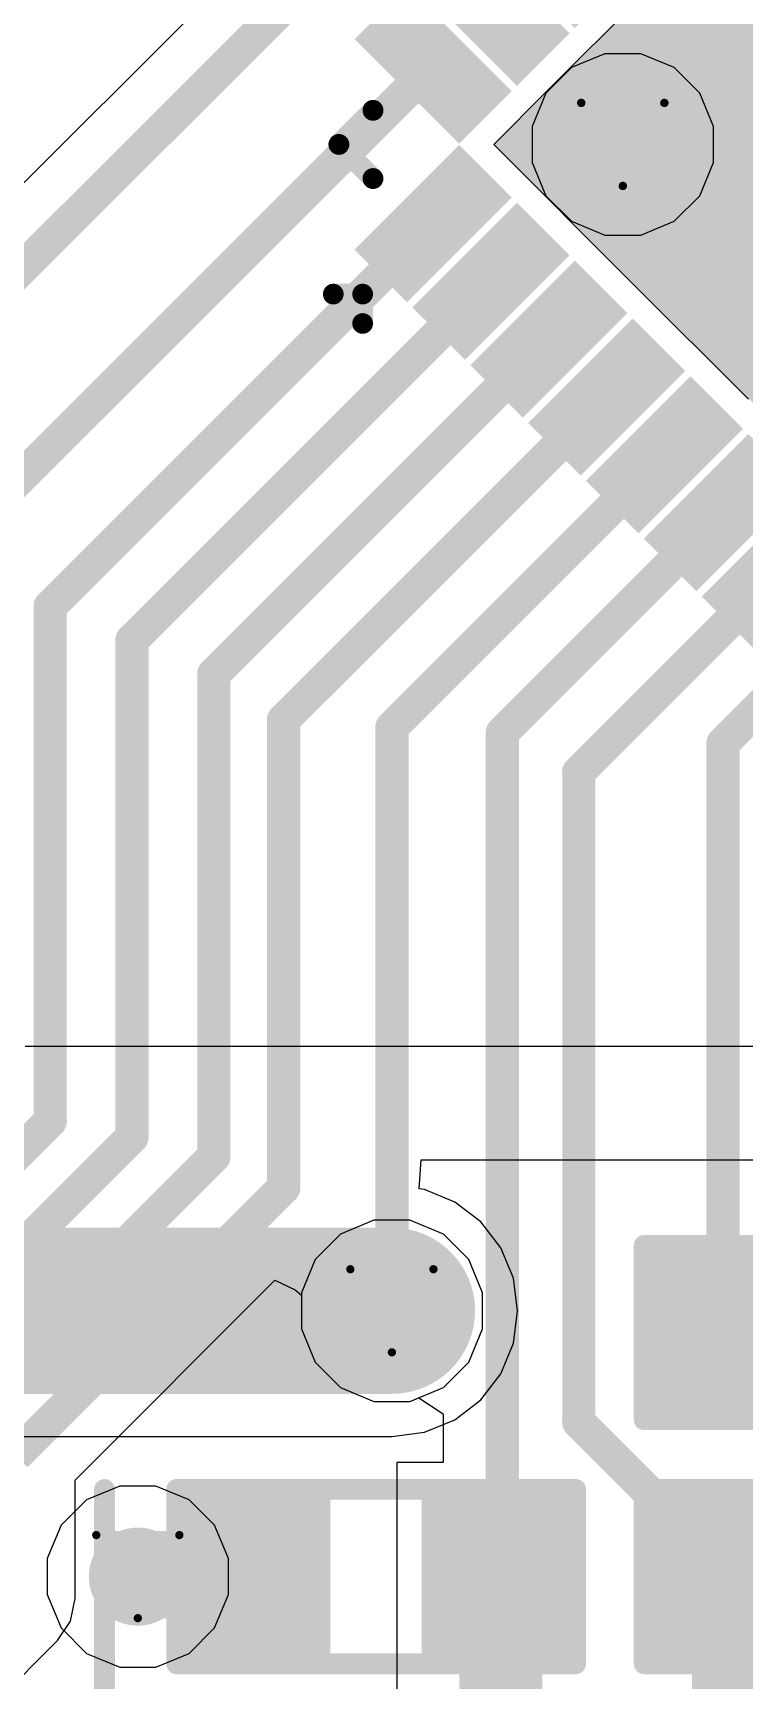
# Model space of a CAD drawing. Header units: inches. Extents: x 0 to 5359, y 0 to 5098.
# Drawn here: x 26.99 to 31.34, y 88.91 to 98.98 of the extents above; entities that cross this region are included whole.
import ezdxf

# ---------------------------------------------------------------- set-up
doc = ezdxf.new("R2010")
doc.units = ezdxf.units.IN
for name, color, linetype in [('Bottom Layer', 5, 'Continuous'), ('Drill Drawing', 1, 'Continuous'), ('Layer 1', 16, 'Continuous'), ('Layer 2', 76, 'Continuous'), ('Top Layer', 1, 'Continuous'), ('Top Overlay', 2, 'Continuous'), ('Top Paste', 8, 'Continuous'), ('Top Solder', 216, 'Continuous'), ('Via Holes', 16, 'Continuous')]:
    doc.layers.add(name, color=color, linetype=linetype)

# ---------------------------------------------------------------- blocks, each defined once
blk = doc.blocks.new('32_QFN__5_5__35')
at = {"layer": 'Top Layer'}
for points in [[(-1.875, 2.085), (-1.875, 2.785), (-1.625, 2.785), (-1.625, 2.085)], [(-1.375, 2.085), (-1.375, 2.785), (-1.125, 2.785), (-1.125, 2.085)], [(-0.875, 2.085), (-0.875, 2.785), (-0.625, 2.785), (-0.625, 2.085)], [(-0.375, 2.085), (-0.375, 2.785), (-0.125, 2.785), (-0.125, 2.085)], [(0.125, 2.085), (0.125, 2.785), (0.375, 2.785), (0.375, 2.085)], [(0.625, 2.085), (0.625, 2.785), (0.875, 2.785), (0.875, 2.085)], [(1.125, 2.085), (1.125, 2.785), (1.375, 2.785), (1.375, 2.085)], [(1.625, 2.085), (1.625, 2.785), (1.875, 2.785), (1.875, 2.085)], [(-2.785, 1.875), (-2.085, 1.875), (-2.085, 1.625), (-2.785, 1.625)], [(2.085, 1.875), (2.785, 1.875), (2.785, 1.625), (2.085, 1.625)], [(-1.725, 1.725), (1.725, 1.725), (1.725, -1.725), (-1.725, -1.725)], [(-2.785, 1.375), (-2.085, 1.375), (-2.085, 1.125), (-2.785, 1.125)], [(2.085, 1.375), (2.785, 1.375), (2.785, 1.125), (2.085, 1.125)], [(-2.785, 0.875), (-2.085, 0.875), (-2.085, 0.625), (-2.785, 0.625)], [(2.085, 0.875), (2.785, 0.875), (2.785, 0.625), (2.085, 0.625)], [(-2.785, 0.375), (-2.085, 0.375), (-2.085, 0.125), (-2.785, 0.125)], [(2.085, 0.375), (2.785, 0.375), (2.785, 0.125), (2.085, 0.125)], [(-2.785, -0.125), (-2.085, -0.125), (-2.085, -0.375), (-2.785, -0.375)], [(2.085, -0.125), (2.785, -0.125), (2.785, -0.375), (2.085, -0.375)], [(-2.785, -0.625), (-2.085, -0.625), (-2.085, -0.875), (-2.785, -0.875)], [(2.085, -0.625), (2.785, -0.625), (2.785, -0.875), (2.085, -0.875)], [(-2.785, -1.125), (-2.085, -1.125), (-2.085, -1.375), (-2.785, -1.375)], [(2.085, -1.125), (2.785, -1.125), (2.785, -1.375), (2.085, -1.375)], [(-2.785, -1.625), (-2.085, -1.625), (-2.085, -1.875), (-2.785, -1.875)], [(2.085, -1.625), (2.785, -1.625), (2.785, -1.875), (2.085, -1.875)], [(-1.875, -2.785), (-1.875, -2.085), (-1.625, -2.085), (-1.625, -2.785)], [(-1.375, -2.785), (-1.375, -2.085), (-1.125, -2.085), (-1.125, -2.785)], [(-0.875, -2.785), (-0.875, -2.085), (-0.625, -2.085), (-0.625, -2.785)], [(-0.375, -2.785), (-0.375, -2.085), (-0.125, -2.085), (-0.125, -2.785)], [(0.125, -2.785), (0.125, -2.085), (0.375, -2.085), (0.375, -2.785)], [(0.625, -2.785), (0.625, -2.085), (0.875, -2.085), (0.875, -2.785)], [(1.125, -2.785), (1.125, -2.085), (1.375, -2.085), (1.375, -2.785)], [(1.625, -2.785), (1.625, -2.085), (1.875, -2.085), (1.875, -2.785)]]:
    blk.add_hatch(color=1, dxfattribs=at).paths.add_polyline_path(points)
at = {"layer": 'Top Paste'}
for points in [[(-1.875, 2.085), (-1.875, 2.785), (-1.625, 2.785), (-1.625, 2.085)], [(-1.375, 2.085), (-1.375, 2.785), (-1.125, 2.785), (-1.125, 2.085)], [(-0.875, 2.085), (-0.875, 2.785), (-0.625, 2.785), (-0.625, 2.085)], [(-0.375, 2.085), (-0.375, 2.785), (-0.125, 2.785), (-0.125, 2.085)], [(0.125, 2.085), (0.125, 2.785), (0.375, 2.785), (0.375, 2.085)], [(0.625, 2.085), (0.625, 2.785), (0.875, 2.785), (0.875, 2.085)], [(1.125, 2.085), (1.125, 2.785), (1.375, 2.785), (1.375, 2.085)], [(1.625, 2.085), (1.625, 2.785), (1.875, 2.785), (1.875, 2.085)], [(-2.785, 1.875), (-2.085, 1.875), (-2.085, 1.625), (-2.785, 1.625)], [(2.085, 1.875), (2.785, 1.875), (2.785, 1.625), (2.085, 1.625)], [(-2.785, 1.375), (-2.085, 1.375), (-2.085, 1.125), (-2.785, 1.125)], [(2.085, 1.375), (2.785, 1.375), (2.785, 1.125), (2.085, 1.125)], [(-2.785, 0.875), (-2.085, 0.875), (-2.085, 0.625), (-2.785, 0.625)], [(2.085, 0.875), (2.785, 0.875), (2.785, 0.625), (2.085, 0.625)], [(-2.785, 0.375), (-2.085, 0.375), (-2.085, 0.125), (-2.785, 0.125)], [(2.085, 0.375), (2.785, 0.375), (2.785, 0.125), (2.085, 0.125)], [(-2.785, -0.125), (-2.085, -0.125), (-2.085, -0.375), (-2.785, -0.375)], [(2.085, -0.125), (2.785, -0.125), (2.785, -0.375), (2.085, -0.375)], [(-2.785, -0.625), (-2.085, -0.625), (-2.085, -0.875), (-2.785, -0.875)], [(2.085, -0.625), (2.785, -0.625), (2.785, -0.875), (2.085, -0.875)], [(-2.785, -1.125), (-2.085, -1.125), (-2.085, -1.375), (-2.785, -1.375)], [(2.085, -1.125), (2.785, -1.125), (2.785, -1.375), (2.085, -1.375)], [(-2.785, -1.625), (-2.085, -1.625), (-2.085, -1.875), (-2.785, -1.875)], [(2.085, -1.625), (2.785, -1.625), (2.785, -1.875), (2.085, -1.875)], [(-1.875, -2.785), (-1.875, -2.085), (-1.625, -2.085), (-1.625, -2.785)], [(-1.375, -2.785), (-1.375, -2.085), (-1.125, -2.085), (-1.125, -2.785)], [(-0.875, -2.785), (-0.875, -2.085), (-0.625, -2.085), (-0.625, -2.785)], [(-0.375, -2.785), (-0.375, -2.085), (-0.125, -2.085), (-0.125, -2.785)], [(0.125, -2.785), (0.125, -2.085), (0.375, -2.085), (0.375, -2.785)], [(0.625, -2.785), (0.625, -2.085), (0.875, -2.085), (0.875, -2.785)], [(1.125, -2.785), (1.125, -2.085), (1.375, -2.085), (1.375, -2.785)], [(1.625, -2.785), (1.625, -2.085), (1.875, -2.085), (1.875, -2.785)]]:
    blk.add_hatch(color=8, dxfattribs=at).paths.add_polyline_path(points)
at = {"layer": 'Top Solder'}
for points in [[(-1.977, 1.983), (-1.977, 2.887), (-1.523, 2.887), (-1.523, 1.983)], [(-1.477, 1.983), (-1.477, 2.887), (-1.023, 2.887), (-1.023, 1.983)], [(-0.977, 1.983), (-0.977, 2.887), (-0.523, 2.887), (-0.523, 1.983)], [(-0.477, 1.983), (-0.477, 2.887), (-0.023, 2.887), (-0.023, 1.983)], [(0.023, 1.983), (0.023, 2.887), (0.477, 2.887), (0.477, 1.983)], [(0.523, 1.983), (0.523, 2.887), (0.977, 2.887), (0.977, 1.983)], [(1.023, 1.983), (1.023, 2.887), (1.477, 2.887), (1.477, 1.983)], [(1.523, 1.983), (1.523, 2.887), (1.977, 2.887), (1.977, 1.983)], [(-2.887, 1.977), (-1.983, 1.977), (-1.983, 1.523), (-2.887, 1.523)], [(1.983, 1.977), (2.887, 1.977), (2.887, 1.523), (1.983, 1.523)], [(-1.827, 1.827), (1.827, 1.827), (1.827, -1.827), (-1.827, -1.827)], [(-2.887, 1.477), (-1.983, 1.477), (-1.983, 1.023), (-2.887, 1.023)], [(1.983, 1.477), (2.887, 1.477), (2.887, 1.023), (1.983, 1.023)], [(-2.887, 0.977), (-1.983, 0.977), (-1.983, 0.523), (-2.887, 0.523)], [(1.983, 0.977), (2.887, 0.977), (2.887, 0.523), (1.983, 0.523)], [(-2.887, 0.477), (-1.983, 0.477), (-1.983, 0.023), (-2.887, 0.023)], [(1.983, 0.477), (2.887, 0.477), (2.887, 0.023), (1.983, 0.023)], [(-2.887, -0.023), (-1.983, -0.023), (-1.983, -0.477), (-2.887, -0.477)], [(1.983, -0.023), (2.887, -0.023), (2.887, -0.477), (1.983, -0.477)], [(-2.887, -0.523), (-1.983, -0.523), (-1.983, -0.977), (-2.887, -0.977)], [(1.983, -0.523), (2.887, -0.523), (2.887, -0.977), (1.983, -0.977)], [(-2.887, -1.023), (-1.983, -1.023), (-1.983, -1.477), (-2.887, -1.477)], [(1.983, -1.023), (2.887, -1.023), (2.887, -1.477), (1.983, -1.477)], [(-2.887, -1.523), (-1.983, -1.523), (-1.983, -1.977), (-2.887, -1.977)], [(1.983, -1.523), (2.887, -1.523), (2.887, -1.977), (1.983, -1.977)], [(-1.977, -2.887), (-1.977, -1.983), (-1.523, -1.983), (-1.523, -2.887)], [(-1.477, -2.887), (-1.477, -1.983), (-1.023, -1.983), (-1.023, -2.887)], [(-0.977, -2.887), (-0.977, -1.983), (-0.523, -1.983), (-0.523, -2.887)], [(-0.477, -2.887), (-0.477, -1.983), (-0.023, -1.983), (-0.023, -2.887)], [(0.023, -2.887), (0.023, -1.983), (0.477, -1.983), (0.477, -2.887)], [(0.523, -2.887), (0.523, -1.983), (0.977, -1.983), (0.977, -2.887)], [(1.023, -2.887), (1.023, -1.983), (1.477, -1.983), (1.477, -2.887)], [(1.523, -2.887), (1.523, -1.983), (1.977, -1.983), (1.977, -2.887)]]:
    blk.add_hatch(color=216, dxfattribs=at).paths.add_polyline_path(points)
at = {"layer": 'Top Overlay'}
for points in [[(-2.5, 2.5, 0.127, 0.127, 0), (-2.5, 2.205, 0.127, 0.127, 0)], [(-2.5, 2.5, 0.127, 0.127, 0), (-2.205, 2.5, 0.127, 0.127, 0)], [(2.205, 2.5, 0.127, 0.127, 0), (2.5, 2.5, 0.127, 0.127, 0)], [(2.5, 2.5, 0.127, 0.127, 0), (2.5, 2.205, 0.127, 0.127, 0)], [(-3.172, 1.877, 0.127, 0.127, 0), (-3.172, 1.623, 0.127, 0.127, 0)], [(-3.172, 1.877, 0.127, 0.127, 0), (-3.045, 1.75, 0.127, 0.127, 0)], [(-3.172, 1.623, 0.127, 0.127, 0), (-3.045, 1.75, 0.127, 0.127, 0)], [(-2.5, -2.205, 0.127, 0.127, 0), (-2.5, -2.5, 0.127, 0.127, 0)], [(2.5, -2.205, 0.127, 0.127, 0), (2.5, -2.5, 0.127, 0.127, 0)], [(-2.5, -2.5, 0.127, 0.127, 0), (-2.205, -2.5, 0.127, 0.127, 0)], [(2.205, -2.5, 0.127, 0.127, 0), (2.5, -2.5, 0.127, 0.127, 0)]]:
    blk.add_lwpolyline(points, format="xyseb", dxfattribs=at)
for points in [[(-2.532, 2.5, 0.0635, 0.0635, 1), (-2.468, 2.5, 0.0635, 0.0635, 1)], [(-2.532, 2.5, 0.0635, 0.0635, 1), (-2.468, 2.5, 0.0635, 0.0635, 1)], [(-2.237, 2.5, 0.0635, 0.0635, 1), (-2.173, 2.5, 0.0635, 0.0635, 1)], [(2.173, 2.5, 0.0635, 0.0635, 1), (2.237, 2.5, 0.0635, 0.0635, 1)], [(2.468, 2.5, 0.0635, 0.0635, 1), (2.532, 2.5, 0.0635, 0.0635, 1)], [(2.468, 2.5, 0.0635, 0.0635, 1), (2.532, 2.5, 0.0635, 0.0635, 1)], [(-2.532, 2.205, 0.0635, 0.0635, 1), (-2.468, 2.205, 0.0635, 0.0635, 1)], [(2.468, 2.205, 0.0635, 0.0635, 1), (2.532, 2.205, 0.0635, 0.0635, 1)], [(-3.203, 1.877, 0.0635, 0.0635, 1), (-3.14, 1.877, 0.0635, 0.0635, 1)], [(-3.203, 1.877, 0.0635, 0.0635, 1), (-3.14, 1.877, 0.0635, 0.0635, 1)], [(-3.076, 1.75, 0.0635, 0.0635, 1), (-3.013, 1.75, 0.0635, 0.0635, 1)], [(-3.076, 1.75, 0.0635, 0.0635, 1), (-3.013, 1.75, 0.0635, 0.0635, 1)], [(-3.203, 1.623, 0.0635, 0.0635, 1), (-3.14, 1.623, 0.0635, 0.0635, 1)], [(-3.203, 1.623, 0.0635, 0.0635, 1), (-3.14, 1.623, 0.0635, 0.0635, 1)], [(-2.532, -2.205, 0.0635, 0.0635, 1), (-2.468, -2.205, 0.0635, 0.0635, 1)], [(2.468, -2.205, 0.0635, 0.0635, 1), (2.532, -2.205, 0.0635, 0.0635, 1)], [(-2.532, -2.5, 0.0635, 0.0635, 1), (-2.468, -2.5, 0.0635, 0.0635, 1)], [(-2.532, -2.5, 0.0635, 0.0635, 1), (-2.468, -2.5, 0.0635, 0.0635, 1)], [(-2.237, -2.5, 0.0635, 0.0635, 1), (-2.173, -2.5, 0.0635, 0.0635, 1)], [(2.173, -2.5, 0.0635, 0.0635, 1), (2.237, -2.5, 0.0635, 0.0635, 1)], [(2.468, -2.5, 0.0635, 0.0635, 1), (2.532, -2.5, 0.0635, 0.0635, 1)], [(2.468, -2.5, 0.0635, 0.0635, 1), (2.532, -2.5, 0.0635, 0.0635, 1)]]:
    blk.add_lwpolyline(points, format="xyseb", close=True, dxfattribs=at)
blk = doc.blocks.new('R___0603_121')
at = {"layer": 'Top Layer'}
for points in [[(-0.381, 0.4445), (-0.381, -0.4445), (-1.143, -0.4445), (-1.143, 0.4445)], [(1.143, 0.4445), (1.143, -0.4445), (0.381, -0.4445), (0.381, 0.4445)]]:
    blk.add_hatch(color=1, dxfattribs=at).paths.add_polyline_path(points)
at = {"layer": 'Top Paste'}
for points in [[(-0.381, 0.4445), (-0.381, -0.4445), (-1.143, -0.4445), (-1.143, 0.4445)], [(1.143, 0.4445), (1.143, -0.4445), (0.381, -0.4445), (0.381, 0.4445)]]:
    blk.add_hatch(color=8, dxfattribs=at).paths.add_polyline_path(points)
at = {"layer": 'Top Solder'}
for points in [[(-0.2794, 0.5461), (-0.2794, -0.5461), (-1.2446, -0.5461), (-1.2446, 0.5461)], [(1.2446, 0.5461), (1.2446, -0.5461), (0.2794, -0.5461), (0.2794, 0.5461)]]:
    blk.add_hatch(color=216, dxfattribs=at).paths.add_polyline_path(points)
at = {"layer": 'Top Overlay'}
for points in [[(-1.2192, 0.5334, 0.127, 0.127, 0), (-1.2192, -0.5334, 0.127, 0.127, 0)], [(1.2192, 0.5334, 0.127, 0.127, 0), (-1.2192, 0.5334, 0.127, 0.127, 0)], [(1.2192, 0.5334, 0.127, 0.127, 0), (1.2192, -0.5334, 0.127, 0.127, 0)], [(1.2192, -0.5334, 0.127, 0.127, 0), (-1.2192, -0.5334, 0.127, 0.127, 0)]]:
    blk.add_lwpolyline(points, format="xyseb", dxfattribs=at)
for points in [[(-1.25095, 0.5334, 0.0635, 0.0635, 1), (-1.18745, 0.5334, 0.0635, 0.0635, 1)], [(-1.25095, 0.5334, 0.0635, 0.0635, 1), (-1.18745, 0.5334, 0.0635, 0.0635, 1)], [(1.18745, 0.5334, 0.0635, 0.0635, 1), (1.25095, 0.5334, 0.0635, 0.0635, 1)], [(1.18745, 0.5334, 0.0635, 0.0635, 1), (1.25095, 0.5334, 0.0635, 0.0635, 1)], [(-1.25095, -0.5334, 0.0635, 0.0635, 1), (-1.18745, -0.5334, 0.0635, 0.0635, 1)], [(-1.25095, -0.5334, 0.0635, 0.0635, 1), (-1.18745, -0.5334, 0.0635, 0.0635, 1)], [(1.18745, -0.5334, 0.0635, 0.0635, 1), (1.25095, -0.5334, 0.0635, 0.0635, 1)], [(1.18745, -0.5334, 0.0635, 0.0635, 1), (1.25095, -0.5334, 0.0635, 0.0635, 1)]]:
    blk.add_lwpolyline(points, format="xyseb", close=True, dxfattribs=at)
blk = doc.blocks.new('C___0603_292')
at = {"layer": 'Top Layer'}
for points in [[(-0.381, 0.445), (-0.381, -0.445), (-1.143, -0.445), (-1.143, 0.445)], [(1.143, 0.445), (1.143, -0.445), (0.381, -0.445), (0.381, 0.445)]]:
    blk.add_hatch(color=1, dxfattribs=at).paths.add_polyline_path(points)
at = {"layer": 'Top Paste'}
for points in [[(-0.381, 0.445), (-0.381, -0.445), (-1.143, -0.445), (-1.143, 0.445)], [(1.143, 0.445), (1.143, -0.445), (0.381, -0.445), (0.381, 0.445)]]:
    blk.add_hatch(color=8, dxfattribs=at).paths.add_polyline_path(points)
at = {"layer": 'Top Solder'}
for points in [[(-0.321, 0.504), (-0.321, -0.504), (-1.203, -0.504), (-1.203, 0.504)], [(1.203, 0.504), (1.203, -0.504), (0.321, -0.504), (0.321, 0.504)]]:
    blk.add_hatch(color=216, dxfattribs=at).paths.add_polyline_path(points)
at = {"layer": 'Top Overlay'}
for points in [[(-0.457, 0.533, 0.127, 0.127, 0), (-1.245, 0.533, 0.127, 0.127, 0)], [(-1.245, 0.533, 0.127, 0.127, 0), (-1.245, -0.533, 0.127, 0.127, 0)], [(1.245, 0.533, 0.127, 0.127, 0), (0.457, 0.533, 0.127, 0.127, 0)], [(1.245, 0.533, 0.127, 0.127, 0), (1.245, -0.533, 0.127, 0.127, 0)], [(-0.457, -0.533, 0.127, 0.127, 0), (-1.245, -0.533, 0.127, 0.127, 0)], [(1.245, -0.533, 0.127, 0.127, 0), (0.457, -0.533, 0.127, 0.127, 0)]]:
    blk.add_lwpolyline(points, format="xyseb", dxfattribs=at)
for points in [[(-1.276, 0.533, 0.0635, 0.0635, 1), (-1.213, 0.533, 0.0635, 0.0635, 1)], [(-1.276, 0.533, 0.0635, 0.0635, 1), (-1.213, 0.533, 0.0635, 0.0635, 1)], [(-0.489, 0.533, 0.0635, 0.0635, 1), (-0.425, 0.533, 0.0635, 0.0635, 1)], [(0.425, 0.533, 0.0635, 0.0635, 1), (0.489, 0.533, 0.0635, 0.0635, 1)], [(1.213, 0.533, 0.0635, 0.0635, 1), (1.276, 0.533, 0.0635, 0.0635, 1)], [(1.213, 0.533, 0.0635, 0.0635, 1), (1.276, 0.533, 0.0635, 0.0635, 1)], [(-1.276, -0.533, 0.0635, 0.0635, 1), (-1.213, -0.533, 0.0635, 0.0635, 1)], [(-1.276, -0.533, 0.0635, 0.0635, 1), (-1.213, -0.533, 0.0635, 0.0635, 1)], [(-0.489, -0.533, 0.0635, 0.0635, 1), (-0.425, -0.533, 0.0635, 0.0635, 1)], [(0.425, -0.533, 0.0635, 0.0635, 1), (0.489, -0.533, 0.0635, 0.0635, 1)], [(1.213, -0.533, 0.0635, 0.0635, 1), (1.276, -0.533, 0.0635, 0.0635, 1)], [(1.213, -0.533, 0.0635, 0.0635, 1), (1.276, -0.533, 0.0635, 0.0635, 1)]]:
    blk.add_lwpolyline(points, format="xyseb", close=True, dxfattribs=at)
blk = doc.blocks.new('C___0603_297')
at = {"layer": 'Top Layer'}
for points in [[(-0.381, 0.445), (-0.381, -0.445), (-1.143, -0.445), (-1.143, 0.445)], [(1.143, 0.445), (1.143, -0.445), (0.381, -0.445), (0.381, 0.445)]]:
    blk.add_hatch(color=1, dxfattribs=at).paths.add_polyline_path(points)
at = {"layer": 'Top Paste'}
for points in [[(-0.381, 0.445), (-0.381, -0.445), (-1.143, -0.445), (-1.143, 0.445)], [(1.143, 0.445), (1.143, -0.445), (0.381, -0.445), (0.381, 0.445)]]:
    blk.add_hatch(color=8, dxfattribs=at).paths.add_polyline_path(points)
at = {"layer": 'Top Solder'}
for points in [[(-0.321, 0.504), (-0.321, -0.504), (-1.203, -0.504), (-1.203, 0.504)], [(1.203, 0.504), (1.203, -0.504), (0.321, -0.504), (0.321, 0.504)]]:
    blk.add_hatch(color=216, dxfattribs=at).paths.add_polyline_path(points)
at = {"layer": 'Top Overlay'}
for points in [[(-1.245, 0.533, 0.127, 0.127, 0), (-0.457, 0.533, 0.127, 0.127, 0)], [(-1.245, -0.533, 0.127, 0.127, 0), (-1.245, 0.533, 0.127, 0.127, 0)], [(0.457, 0.533, 0.127, 0.127, 0), (1.245, 0.533, 0.127, 0.127, 0)], [(1.245, -0.533, 0.127, 0.127, 0), (1.245, 0.533, 0.127, 0.127, 0)], [(-1.245, -0.533, 0.127, 0.127, 0), (-0.457, -0.533, 0.127, 0.127, 0)], [(0.457, -0.533, 0.127, 0.127, 0), (1.245, -0.533, 0.127, 0.127, 0)]]:
    blk.add_lwpolyline(points, format="xyseb", dxfattribs=at)
for points in [[(-1.276, 0.533, 0.0635, 0.0635, 1), (-1.213, 0.533, 0.0635, 0.0635, 1)], [(-1.276, 0.533, 0.0635, 0.0635, 1), (-1.213, 0.533, 0.0635, 0.0635, 1)], [(-0.489, 0.533, 0.0635, 0.0635, 1), (-0.425, 0.533, 0.0635, 0.0635, 1)], [(0.425, 0.533, 0.0635, 0.0635, 1), (0.489, 0.533, 0.0635, 0.0635, 1)], [(1.213, 0.533, 0.0635, 0.0635, 1), (1.276, 0.533, 0.0635, 0.0635, 1)], [(1.213, 0.533, 0.0635, 0.0635, 1), (1.276, 0.533, 0.0635, 0.0635, 1)], [(-1.276, -0.533, 0.0635, 0.0635, 1), (-1.213, -0.533, 0.0635, 0.0635, 1)], [(-1.276, -0.533, 0.0635, 0.0635, 1), (-1.213, -0.533, 0.0635, 0.0635, 1)], [(-0.489, -0.533, 0.0635, 0.0635, 1), (-0.425, -0.533, 0.0635, 0.0635, 1)], [(0.425, -0.533, 0.0635, 0.0635, 1), (0.489, -0.533, 0.0635, 0.0635, 1)], [(1.213, -0.533, 0.0635, 0.0635, 1), (1.276, -0.533, 0.0635, 0.0635, 1)], [(1.213, -0.533, 0.0635, 0.0635, 1), (1.276, -0.533, 0.0635, 0.0635, 1)]]:
    blk.add_lwpolyline(points, format="xyseb", close=True, dxfattribs=at)

msp = doc.modelspace()

# ---------------------------------------------------------------- hatches: boundary and pattern name
at = {"layer": 'Bottom Layer'}
h = msp.add_hatch(color=5, dxfattribs=at)
edge = h.paths.add_edge_path()
edge.add_arc((30.6, 98.3), 0.3, 0, 360)
h = msp.add_hatch(color=5, dxfattribs=at)
edge = h.paths.add_edge_path()
edge.add_arc((29.189, 91.167), 0.3, 0, 360)
h = msp.add_hatch(color=5, dxfattribs=at)
edge = h.paths.add_edge_path()
edge.add_arc((27.636, 89.541), 0.3, 0, 360)
at = {"layer": 'Layer 1'}
h = msp.add_hatch(color=16, dxfattribs=at)
edge = h.paths.add_edge_path()
edge.add_arc((30.6, 98.3), 0.3, 0, 360)
h = msp.add_hatch(color=16, dxfattribs=at)
edge = h.paths.add_edge_path()
edge.add_arc((29.189, 91.167), 0.3, 0, 360)
h = msp.add_hatch(color=16, dxfattribs=at)
edge = h.paths.add_edge_path()
edge.add_arc((27.636, 89.541), 0.3, 0, 360)
at = {"layer": 'Layer 2'}
h = msp.add_hatch(color=76, dxfattribs=at)
edge = h.paths.add_edge_path()
edge.add_arc((30.6, 98.3), 0.3, 0, 360)
h = msp.add_hatch(color=76, dxfattribs=at)
edge = h.paths.add_edge_path()
edge.add_arc((29.189, 91.167), 0.3, 0, 360)
h = msp.add_hatch(color=76, dxfattribs=at)
edge = h.paths.add_edge_path()
edge.add_arc((27.636, 89.541), 0.3, 0, 360)
at = {"layer": 'Top Layer'}
h = msp.add_hatch(color=1, dxfattribs=at)
edge = h.paths.add_edge_path()
edge.add_arc((30.6, 98.3), 0.3, 0, 360)
h = msp.add_hatch(color=1, dxfattribs=at)
edge = h.paths.add_edge_path()
edge.add_arc((29.189, 91.167), 0.3, 0, 360)
h = msp.add_hatch(color=1, dxfattribs=at)
edge = h.paths.add_edge_path()
edge.add_arc((27.636, 89.541), 0.3, 0, 360)
at = {"layer": 'Via Holes'}
h = msp.add_hatch(color=7, dxfattribs=at)
edge = h.paths.add_edge_path()
edge.add_arc((30.6, 98.3), 0.15, 0, 360)
h = msp.add_hatch(color=7, dxfattribs=at)
edge = h.paths.add_edge_path()
edge.add_arc((29.189, 91.167), 0.15, 0, 360)
h = msp.add_hatch(color=7, dxfattribs=at)
edge = h.paths.add_edge_path()
edge.add_arc((27.636, 89.541), 0.15, 0, 360)

# ---------------------------------------------------------------- linework, layer by layer
at = {"layer": 'Bottom Layer'}
for p, q in [((29.079, 91.721), (28.875, 91.636)), ((29.299, 91.721), (29.079, 91.721)), ((29.503, 91.636), (29.299, 91.721)), ((28.875, 91.636), (28.719, 91.48)), ((29.658, 91.48), (29.503, 91.636)), ((28.719, 91.48), (28.635, 91.277)), ((29.743, 91.277), (29.658, 91.48)), ((28.635, 91.277), (28.635, 91.056)), ((29.743, 91.056), (29.743, 91.277)), ((28.635, 91.056), (28.719, 90.853)), ((29.658, 90.853), (29.743, 91.056)), ((28.719, 90.853), (28.875, 90.697)), ((29.503, 90.697), (29.658, 90.853)), ((28.875, 90.697), (29.079, 90.613)), ((29.299, 90.613), (29.503, 90.697)), ((29.079, 90.613), (29.299, 90.613))]:
    msp.add_line(p, q, dxfattribs=at)
at = {"layer": 'Drill Drawing'}
for points in [[(30.346, 98.554, 0.0508, 0.0508, 0), (30.854, 98.554, 0.0508, 0.0508, 0)], [(30.346, 98.554, 0.0508, 0.0508, 0), (30.6, 98.046, 0.0508, 0.0508, 0)], [(30.6, 98.046, 0.0508, 0.0508, 0), (30.854, 98.554, 0.0508, 0.0508, 0)], [(28.935, 91.421, 0.0508, 0.0508, 0), (29.443, 91.421, 0.0508, 0.0508, 0)], [(28.935, 91.421, 0.0508, 0.0508, 0), (29.189, 90.913, 0.0508, 0.0508, 0)], [(29.189, 90.913, 0.0508, 0.0508, 0), (29.443, 91.421, 0.0508, 0.0508, 0)], [(27.382, 89.795, 0.0508, 0.0508, 0), (27.89, 89.795, 0.0508, 0.0508, 0)], [(27.382, 89.795, 0.0508, 0.0508, 0), (27.636, 89.287, 0.0508, 0.0508, 0)], [(27.636, 89.287, 0.0508, 0.0508, 0), (27.89, 89.795, 0.0508, 0.0508, 0)]]:
    msp.add_lwpolyline(points, format="xyseb", dxfattribs=at)
for points in [[(30.333, 98.554, 0.0254, 0.0254, 1), (30.359, 98.554, 0.0254, 0.0254, 1)], [(30.333, 98.554, 0.0254, 0.0254, 1), (30.359, 98.554, 0.0254, 0.0254, 1)], [(30.841, 98.554, 0.0254, 0.0254, 1), (30.867, 98.554, 0.0254, 0.0254, 1)], [(30.841, 98.554, 0.0254, 0.0254, 1), (30.867, 98.554, 0.0254, 0.0254, 1)], [(30.587, 98.046, 0.0254, 0.0254, 1), (30.613, 98.046, 0.0254, 0.0254, 1)], [(30.587, 98.046, 0.0254, 0.0254, 1), (30.613, 98.046, 0.0254, 0.0254, 1)], [(28.922, 91.421, 0.0254, 0.0254, 1), (28.947, 91.421, 0.0254, 0.0254, 1)], [(28.922, 91.421, 0.0254, 0.0254, 1), (28.947, 91.421, 0.0254, 0.0254, 1)], [(29.43, 91.421, 0.0254, 0.0254, 1), (29.455, 91.421, 0.0254, 0.0254, 1)], [(29.43, 91.421, 0.0254, 0.0254, 1), (29.455, 91.421, 0.0254, 0.0254, 1)], [(29.176, 90.913, 0.0254, 0.0254, 1), (29.201, 90.913, 0.0254, 0.0254, 1)], [(29.176, 90.913, 0.0254, 0.0254, 1), (29.201, 90.913, 0.0254, 0.0254, 1)], [(27.369, 89.795, 0.0254, 0.0254, 1), (27.394, 89.795, 0.0254, 0.0254, 1)], [(27.369, 89.795, 0.0254, 0.0254, 1), (27.394, 89.795, 0.0254, 0.0254, 1)], [(27.877, 89.795, 0.0254, 0.0254, 1), (27.902, 89.795, 0.0254, 0.0254, 1)], [(27.877, 89.795, 0.0254, 0.0254, 1), (27.902, 89.795, 0.0254, 0.0254, 1)], [(27.623, 89.287, 0.0254, 0.0254, 1), (27.648, 89.287, 0.0254, 0.0254, 1)], [(27.623, 89.287, 0.0254, 0.0254, 1), (27.648, 89.287, 0.0254, 0.0254, 1)]]:
    msp.add_lwpolyline(points, format="xyseb", close=True, dxfattribs=at)
at = {"layer": 'Layer 1'}
for p, q in [((29.079, 91.721), (28.875, 91.636)), ((29.299, 91.721), (29.079, 91.721)), ((29.503, 91.636), (29.299, 91.721)), ((28.875, 91.636), (28.719, 91.48)), ((29.658, 91.48), (29.503, 91.636)), ((28.719, 91.48), (28.635, 91.277)), ((29.743, 91.277), (29.658, 91.48)), ((28.635, 91.277), (28.635, 91.056)), ((29.743, 91.056), (29.743, 91.277)), ((28.635, 91.056), (28.719, 90.853)), ((29.658, 90.853), (29.743, 91.056)), ((28.719, 90.853), (28.875, 90.697)), ((29.503, 90.697), (29.658, 90.853)), ((28.875, 90.697), (29.079, 90.613)), ((29.299, 90.613), (29.503, 90.697)), ((29.079, 90.613), (29.299, 90.613))]:
    msp.add_line(p, q, dxfattribs=at)
at = {"layer": 'Layer 2'}
for p, q in [((30.49, 98.854), (30.286, 98.77)), ((30.71, 98.854), (30.49, 98.854)), ((30.914, 98.77), (30.71, 98.854)), ((30.286, 98.77), (30.13, 98.614)), ((31.07, 98.614), (30.914, 98.77)), ((30.13, 98.614), (30.046, 98.41)), ((31.154, 98.41), (31.07, 98.614)), ((30.046, 98.41), (30.046, 98.19)), ((31.154, 98.19), (31.154, 98.41)), ((30.046, 98.19), (30.13, 97.986)), ((31.07, 97.986), (31.154, 98.19)), ((30.13, 97.986), (30.286, 97.83)), ((30.914, 97.83), (31.07, 97.986)), ((30.286, 97.83), (30.49, 97.746)), ((30.71, 97.746), (30.914, 97.83)), ((30.49, 97.746), (30.71, 97.746)), ((36.194, 92.784), (26.947, 92.784)), ((29.355, 91.913), (29.367, 92.091)), ((29.367, 92.091), (32.211, 92.091)), ((29.388, 91.909), (29.355, 91.913)), ((29.573, 91.832), (29.388, 91.909)), ((29.732, 91.71), (29.573, 91.832)), ((29.854, 91.551), (29.732, 91.71)), ((29.931, 91.366), (29.854, 91.551)), ((29.957, 91.167), (29.931, 91.366)), ((29.931, 90.968), (29.957, 91.167)), ((29.854, 90.782), (29.931, 90.968)), ((29.732, 90.623), (29.854, 90.782)), ((29.573, 90.501), (29.732, 90.623)), ((29.388, 90.424), (29.573, 90.501)), ((22.36, 90.398), (29.189, 90.398)), ((29.189, 90.398), (29.388, 90.424)), ((27.526, 90.095), (27.322, 90.011)), ((27.746, 90.095), (27.526, 90.095)), ((27.95, 90.011), (27.746, 90.095)), ((27.322, 90.011), (27.166, 89.855)), ((28.105, 89.855), (27.95, 90.011)), ((27.166, 89.855), (27.082, 89.651)), ((28.19, 89.651), (28.105, 89.855)), ((27.082, 89.651), (27.082, 89.431)), ((28.19, 89.431), (28.19, 89.651)), ((27.082, 89.431), (27.166, 89.227)), ((28.105, 89.227), (28.19, 89.431)), ((27.166, 89.227), (27.322, 89.071)), ((27.95, 89.071), (28.105, 89.227)), ((27.322, 89.071), (27.526, 88.987)), ((27.746, 88.987), (27.95, 89.071)), ((27.526, 88.987), (27.746, 88.987))]:
    msp.add_line(p, q, dxfattribs=at)
msp.add_lwpolyline([(22.36, 91.167, 1.016, 1.016, 0), (29.189, 91.167, 1.016, 1.016, 0)], format="xyseb", dxfattribs=at)
msp.add_lwpolyline([(28.935, 91.167, 0.508, 0.508, 1), (29.443, 91.167, 0.508, 0.508, 1)], format="xyseb", close=True, dxfattribs=at)
at = {"layer": 'Top Layer'}
for p, q in [((28.396, 99.523), (25.993, 97.12)), ((30.136, 98.625), (30.825, 99.315)), ((29.811, 98.3), (30.136, 98.625)), ((30.66, 97.45), (29.811, 98.3)), ((31.368, 96.743), (30.66, 97.45)), ((27.252, 90.131), (28.474, 91.354)), ((28.474, 91.354), (28.597, 91.295)), ((28.597, 91.295), (28.635, 91.263)), ((28.635, 91.263), (28.635, 91.056)), ((28.635, 91.056), (28.719, 90.853)), ((28.719, 90.853), (28.875, 90.697)), ((28.875, 90.697), (29.079, 90.613)), ((29.079, 90.613), (29.299, 90.613)), ((29.299, 90.613), (29.353, 90.635)), ((29.353, 90.635), (29.501, 90.536)), ((29.501, 90.536), (29.501, 90.239)), ((29.501, 90.239), (29.219, 90.239)), ((29.219, 90.239), (29.219, 88.842)), ((27.252, 89.408), (27.252, 90.131)), ((27.224, 89.269), (27.252, 89.408)), ((27.252, 89.408), (27.252, 89.408)), ((27.145, 89.151), (27.224, 89.269)), ((26.349, 88.355), (27.145, 89.151)), ((27.145, 89.151), (27.145, 89.151))]:
    msp.add_line(p, q, dxfattribs=at)
for points in [[(26.144, 96.758, 0.203, 0.203, 0), (28.986, 99.6, 0.203, 0.203, 0)], [(26.615, 95.959, 0.203, 0.203, 0), (29.441, 98.784, 0.203, 0.203, 0)], [(27.1, 95.475, 0.203, 0.203, 0), (29.441, 97.816, 0.203, 0.203, 0)], [(27.6, 95.268, 0.203, 0.203, 0), (29.794, 97.462, 0.203, 0.203, 0)], [(28.1, 95.061, 0.203, 0.203, 0), (30.148, 97.109, 0.203, 0.203, 0)], [(28.527, 94.781, 0.203, 0.203, 0), (30.501, 96.755, 0.203, 0.203, 0)], [(29.189, 94.735, 0.203, 0.203, 0), (30.855, 96.401, 0.203, 0.203, 0)], [(29.864, 94.703, 0.203, 0.203, 0), (31.208, 96.048, 0.203, 0.203, 0)], [(30.331, 94.461, 0.203, 0.203, 0), (31.562, 95.692, 0.203, 0.203, 0)], [(27.1, 92.327, 0.203, 0.203, 0), (27.1, 95.475, 0.203, 0.203, 0)], [(31.213, 94.638, 0.203, 0.203, 0), (31.916, 95.341, 0.203, 0.203, 0)], [(27.6, 92.23, 0.203, 0.203, 0), (27.6, 95.268, 0.203, 0.203, 0)], [(28.1, 92.11, 0.203, 0.203, 0), (28.1, 95.061, 0.203, 0.203, 0)], [(28.527, 91.919, 0.203, 0.203, 0), (28.527, 94.781, 0.203, 0.203, 0)], [(29.189, 91.167, 0.203, 0.203, 0), (29.189, 94.735, 0.203, 0.203, 0)], [(29.864, 89.236, 0.203, 0.203, 0), (29.864, 94.703, 0.203, 0.203, 0)], [(31.213, 91.034, 0.203, 0.203, 0), (31.213, 94.638, 0.203, 0.203, 0)], [(30.331, 90.486, 0.203, 0.203, 0), (30.331, 94.461, 0.203, 0.203, 0)], [(26.714, 91.941, 0.203, 0.203, 0), (27.1, 92.327, 0.203, 0.203, 0)], [(26.545, 91.175, 0.203, 0.203, 0), (27.6, 92.23, 0.203, 0.203, 0)], [(26.019, 90.029, 0.203, 0.203, 0), (28.1, 92.11, 0.203, 0.203, 0)], [(26.889, 90.281, 0.203, 0.203, 0), (28.527, 91.919, 0.203, 0.203, 0)], [(30.331, 90.486, 0.203, 0.203, 0), (31.213, 89.604, 0.203, 0.203, 0)], [(27.636, 89.541, 0.508, 0.508, 0), (28.33, 89.541, 0.508, 0.508, 0)], [(29.854, 86.705, 0.508, 0.508, 0), (29.854, 89.541, 0.508, 0.508, 0)], [(31.213, 88.141, 0.381, 0.381, 0), (31.213, 89.541, 0.381, 0.381, 0)], [(31.213, 89.541, 0.203, 0.203, 0), (31.213, 89.604, 0.203, 0.203, 0)]]:
    msp.add_lwpolyline(points, format="xyseb", dxfattribs=at)
for points in [[(29.39, 98.784, 0.102, 0.102, 1), (29.492, 98.784, 0.102, 0.102, 1)], [(29.39, 97.816, 0.102, 0.102, 1), (29.492, 97.816, 0.102, 0.102, 1)], [(29.743, 97.462, 0.102, 0.102, 1), (29.845, 97.462, 0.102, 0.102, 1)], [(30.097, 97.109, 0.102, 0.102, 1), (30.199, 97.109, 0.102, 0.102, 1)], [(30.451, 96.755, 0.102, 0.102, 1), (30.552, 96.755, 0.102, 0.102, 1)], [(30.804, 96.401, 0.102, 0.102, 1), (30.906, 96.401, 0.102, 0.102, 1)], [(31.158, 96.048, 0.102, 0.102, 1), (31.259, 96.048, 0.102, 0.102, 1)], [(27.049, 95.475, 0.102, 0.102, 1), (27.151, 95.475, 0.102, 0.102, 1)], [(27.049, 95.475, 0.102, 0.102, 1), (27.151, 95.475, 0.102, 0.102, 1)], [(27.549, 95.268, 0.102, 0.102, 1), (27.651, 95.268, 0.102, 0.102, 1)], [(27.549, 95.268, 0.102, 0.102, 1), (27.651, 95.268, 0.102, 0.102, 1)], [(28.049, 95.061, 0.102, 0.102, 1), (28.151, 95.061, 0.102, 0.102, 1)], [(28.049, 95.061, 0.102, 0.102, 1), (28.151, 95.061, 0.102, 0.102, 1)], [(28.476, 94.781, 0.102, 0.102, 1), (28.578, 94.781, 0.102, 0.102, 1)], [(28.476, 94.781, 0.102, 0.102, 1), (28.578, 94.781, 0.102, 0.102, 1)], [(29.138, 94.735, 0.102, 0.102, 1), (29.24, 94.735, 0.102, 0.102, 1)], [(29.138, 94.735, 0.102, 0.102, 1), (29.24, 94.735, 0.102, 0.102, 1)], [(29.813, 94.703, 0.102, 0.102, 1), (29.914, 94.703, 0.102, 0.102, 1)], [(29.813, 94.703, 0.102, 0.102, 1), (29.914, 94.703, 0.102, 0.102, 1)], [(31.162, 94.638, 0.102, 0.102, 1), (31.264, 94.638, 0.102, 0.102, 1)], [(31.162, 94.638, 0.102, 0.102, 1), (31.264, 94.638, 0.102, 0.102, 1)], [(30.28, 94.461, 0.102, 0.102, 1), (30.382, 94.461, 0.102, 0.102, 1)], [(30.28, 94.461, 0.102, 0.102, 1), (30.382, 94.461, 0.102, 0.102, 1)], [(27.049, 92.327, 0.102, 0.102, 1), (27.151, 92.327, 0.102, 0.102, 1)], [(27.049, 92.327, 0.102, 0.102, 1), (27.151, 92.327, 0.102, 0.102, 1)], [(27.549, 92.23, 0.102, 0.102, 1), (27.651, 92.23, 0.102, 0.102, 1)], [(27.549, 92.23, 0.102, 0.102, 1), (27.651, 92.23, 0.102, 0.102, 1)], [(28.049, 92.11, 0.102, 0.102, 1), (28.151, 92.11, 0.102, 0.102, 1)], [(28.049, 92.11, 0.102, 0.102, 1), (28.151, 92.11, 0.102, 0.102, 1)], [(28.476, 91.919, 0.102, 0.102, 1), (28.578, 91.919, 0.102, 0.102, 1)], [(28.476, 91.919, 0.102, 0.102, 1), (28.578, 91.919, 0.102, 0.102, 1)], [(29.138, 91.167, 0.102, 0.102, 1), (29.24, 91.167, 0.102, 0.102, 1)], [(31.162, 91.034, 0.102, 0.102, 1), (31.264, 91.034, 0.102, 0.102, 1)], [(30.28, 90.486, 0.102, 0.102, 1), (30.382, 90.486, 0.102, 0.102, 1)], [(30.28, 90.486, 0.102, 0.102, 1), (30.382, 90.486, 0.102, 0.102, 1)], [(27.509, 89.541, 0.254, 0.254, 1), (27.763, 89.541, 0.254, 0.254, 1)], [(28.203, 89.541, 0.254, 0.254, 1), (28.457, 89.541, 0.254, 0.254, 1)], [(29.727, 89.541, 0.254, 0.254, 1), (29.981, 89.541, 0.254, 0.254, 1)], [(31.118, 89.541, 0.191, 0.191, 1), (31.308, 89.541, 0.191, 0.191, 1)], [(31.162, 89.604, 0.102, 0.102, 1), (31.264, 89.604, 0.102, 0.102, 1)], [(31.162, 89.604, 0.102, 0.102, 1), (31.264, 89.604, 0.102, 0.102, 1)], [(31.162, 89.541, 0.102, 0.102, 1), (31.264, 89.541, 0.102, 0.102, 1)], [(29.813, 89.236, 0.102, 0.102, 1), (29.914, 89.236, 0.102, 0.102, 1)]]:
    msp.add_lwpolyline(points, format="xyseb", close=True, dxfattribs=at)
at = {"layer": 'Top Overlay'}
msp.add_lwpolyline([(27.432, 85.725, 0.127, 0.127, 0), (27.432, 90.074, 0.127, 0.127, 0)], format="xyseb", dxfattribs=at)
msp.add_lwpolyline([(27.4, 90.074, 0.0635, 0.0635, 1), (27.464, 90.074, 0.0635, 0.0635, 1)], format="xyseb", close=True, dxfattribs=at)

# ---------------------------------------------------------------- block references
for name, p, rotation in [('32_QFN__5_5__35', (32.4, 98.3), 45), ('C___0603_292', (31.975, 91.034), 180), ('R___0603_121', (29.092, 89.541), 180)]:
    msp.add_blockref(name, p, dxfattribs=dict(rotation=rotation))
msp.add_blockref('C___0603_297', (31.975, 89.541))

doc.saveas('drawing.dxf')
